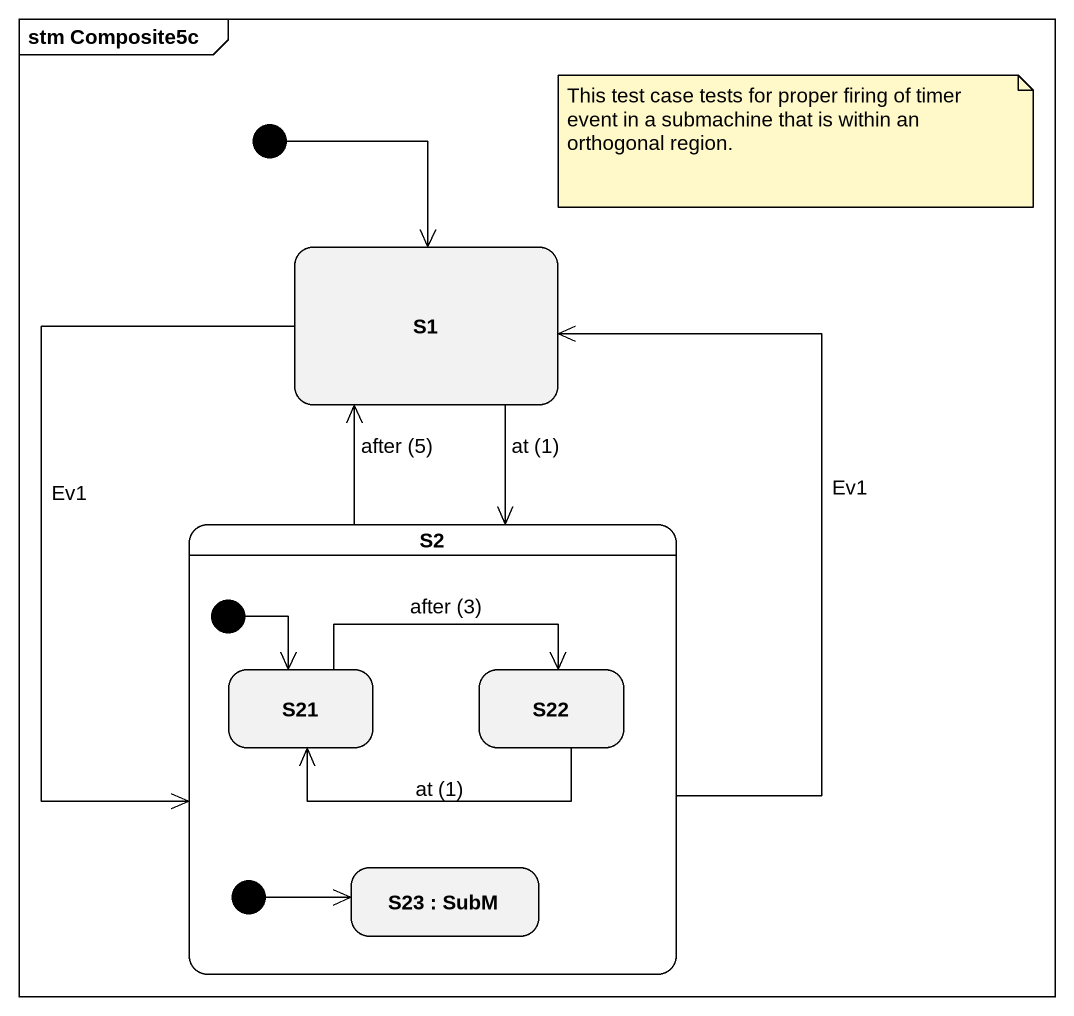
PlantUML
@startuml
mainframe stm Composite5c
hide empty description
state S1
state S2 {
  state initial2 <<start>>
  state S21
  state S22
  state initial3 <<start>>
  state "S23 : SubM" as S23
}
[*] --> S1
S1 --> S2 : at (1)
S1 --> S2 : Ev1
S2 -up-> S1 : after (5)
S2 -up-> S1 : Ev1
initial2 --> S21
S21 -right-> S22 : after (3)
S22 -left-> S21 : at (1)
initial3 -right-> S23
note as N1
  This test case tests for proper firing of timer event in a submachine that is within an orthogonal region.
end note
@enduml
